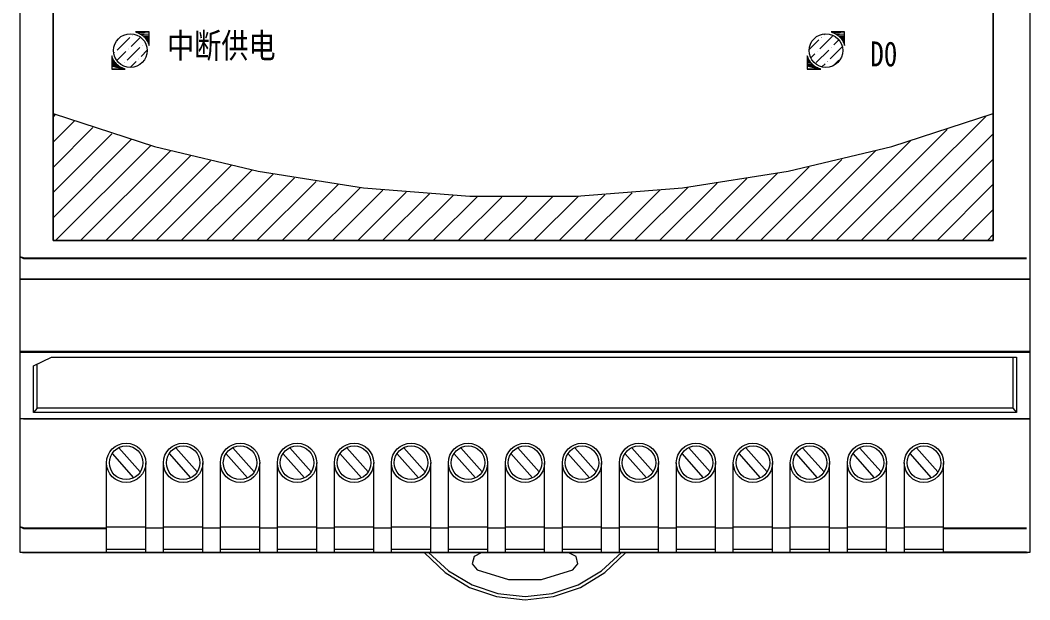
# Model space of a CAD drawing. Extents: x 175359 to 176059, y 198320 to 199620.
# Drawn here: x 175850.2 to 175941.6, y 198986.7 to 199039.2 of the extents above; entities that cross this region are included whole.
import ezdxf

# ---------------------------------------------------------------- set-up
doc = ezdxf.new("R2010")
doc.units = 0
doc.header["$MEASUREMENT"] = 0
doc.layers.add('元件', color=7, linetype='Continuous')
doc.styles.add('-宋体', font='', dxfattribs={"width": 0.7})
doc.styles.get('-宋体').set_extended_font_data('NSimSun')

# ---------------------------------------------------------------- blocks, each defined once
blk = doc.blocks.new('Manufacturer光辉电器PartName电源监控Series消防电源PartTypeMaxCurrent0MinCurrent0PolesMinPower0MaxPower0ShellFrameLimitingCurrentRemarkLibType2DelFlgfalseUpdateDate')
at = {"layer": '元件', "lineweight": 0, "transparency": 33554687}
h = blk.add_hatch(color=8, dxfattribs=at)
h.dxf.hatch_style = 2
h.paths.add_polyline_path([(-36.806, 1.002), (-36.758, 1.002), (-36.758, 0.954), (-36.806, 0.954)])
h = blk.add_hatch(color=8, dxfattribs=at)
h.dxf.hatch_style = 2
h.paths.add_polyline_path([(-35.554, 1.342), (-35.506, 1.342), (-35.506, 1.294), (-35.554, 1.294)])
h = blk.add_hatch(color=8, dxfattribs=at)
h.dxf.hatch_style = 2
h.paths.add_polyline_path([(-35.225, 1.603), (-35.171, 1.585), (-34.016, 1.585)])
h = blk.add_hatch(color=8, dxfattribs=at)
h.dxf.hatch_style = 2
h.paths.add_polyline_path([(-35.171, 1.585), (-35.118, 1.568), (-34.016, 1.568)])
h = blk.add_hatch(color=8, dxfattribs=at)
h.dxf.hatch_style = 2
h.paths.add_polyline_path([(-35.118, 1.568), (-35.064, 1.549), (-34.016, 1.549)])
h = blk.add_hatch(color=8, dxfattribs=at)
h.dxf.hatch_style = 2
h.paths.add_polyline_path([(-35.064, 1.549), (-35.01, 1.523), (-34.016, 1.523)])
h = blk.add_hatch(color=8, dxfattribs=at)
h.dxf.hatch_style = 2
h.paths.add_polyline_path([(-35.01, 1.523), (-34.956, 1.496), (-34.016, 1.496)])
h = blk.add_hatch(color=8, dxfattribs=at)
h.dxf.hatch_style = 2
h.paths.add_polyline_path([(-34.956, 1.496), (-34.902, 1.478), (-34.016, 1.478)])
h = blk.add_hatch(color=8, dxfattribs=at)
h.dxf.hatch_style = 2
h.paths.add_polyline_path([(-34.902, 1.478), (-34.849, 1.451), (-34.016, 1.451)])
h = blk.add_hatch(color=8, dxfattribs=at)
h.dxf.hatch_style = 2
h.paths.add_polyline_path([(-34.849, 1.451), (-34.804, 1.416), (-34.016, 1.416)])
h = blk.add_hatch(color=8, dxfattribs=at)
h.dxf.hatch_style = 2
h.paths.add_polyline_path([(-34.849, 1.451), (-34.016, 1.451), (-34.016, 1.416)])
h = blk.add_hatch(color=8, dxfattribs=at)
h.dxf.hatch_style = 2
h.paths.add_polyline_path([(-34.804, 1.416), (-34.75, 1.389), (-34.016, 1.389)])
h = blk.add_hatch(color=8, dxfattribs=at)
h.dxf.hatch_style = 2
h.paths.add_polyline_path([(-34.75, 1.389), (-34.706, 1.353), (-34.016, 1.353)])
h = blk.add_hatch(color=8, dxfattribs=at)
h.dxf.hatch_style = 2
h.paths.add_polyline_path([(-34.75, 1.389), (-34.016, 1.389), (-34.016, 1.353)])
h = blk.add_hatch(color=8, dxfattribs=at)
h.dxf.hatch_style = 2
h.paths.add_polyline_path([(-34.706, 1.353), (-34.652, 1.318), (-34.016, 1.318)])
h = blk.add_hatch(color=8, dxfattribs=at)
h.dxf.hatch_style = 2
h.paths.add_polyline_path([(-34.706, 1.353), (-34.016, 1.353), (-34.016, 1.318)])
h = blk.add_hatch(color=8, dxfattribs=at)
h.dxf.hatch_style = 2
h.paths.add_polyline_path([(-34.652, 1.318), (-34.607, 1.291), (-34.016, 1.291)])
h = blk.add_hatch(color=8, dxfattribs=at)
h.dxf.hatch_style = 2
h.paths.add_polyline_path([(-34.607, 1.291), (-34.563, 1.246), (-34.016, 1.246)])
h = blk.add_hatch(color=8, dxfattribs=at)
h.dxf.hatch_style = 2
h.paths.add_polyline_path([(-34.607, 1.291), (-34.016, 1.291), (-34.016, 1.246)])
h = blk.add_hatch(color=8, dxfattribs=at)
h.dxf.hatch_style = 2
h.paths.add_polyline_path([(-34.563, 1.246), (-34.518, 1.21), (-34.016, 1.21)])
h = blk.add_hatch(color=8, dxfattribs=at)
h.dxf.hatch_style = 2
h.paths.add_polyline_path([(-34.563, 1.246), (-34.016, 1.246), (-34.016, 1.21)])
h = blk.add_hatch(color=8, dxfattribs=at)
h.dxf.hatch_style = 2
h.paths.add_polyline_path([(-34.518, 1.21), (-34.482, 1.174), (-34.016, 1.174)])
h = blk.add_hatch(color=8, dxfattribs=at)
h.dxf.hatch_style = 2
h.paths.add_polyline_path([(-34.518, 1.21), (-34.016, 1.21), (-34.016, 1.174)])
h = blk.add_hatch(color=8, dxfattribs=at)
h.dxf.hatch_style = 2
h.paths.add_polyline_path([(-34.482, 1.174), (-34.438, 1.13), (-34.016, 1.13)])
h = blk.add_hatch(color=8, dxfattribs=at)
h.dxf.hatch_style = 2
h.paths.add_polyline_path([(-34.482, 1.174), (-34.016, 1.174), (-34.016, 1.13)])
h = blk.add_hatch(color=8, dxfattribs=at)
h.dxf.hatch_style = 2
h.paths.add_polyline_path([(-34.438, 1.13), (-34.401, 1.094), (-34.016, 1.094)])
h = blk.add_hatch(color=8, dxfattribs=at)
h.dxf.hatch_style = 2
h.paths.add_polyline_path([(-34.438, 1.13), (-34.016, 1.13), (-34.016, 1.094)])
h = blk.add_hatch(color=8, dxfattribs=at)
h.dxf.hatch_style = 2
h.paths.add_polyline_path([(-34.401, 1.094), (-34.366, 1.049), (-34.016, 1.049)])
h = blk.add_hatch(color=8, dxfattribs=at)
h.dxf.hatch_style = 2
h.paths.add_polyline_path([(-34.401, 1.094), (-34.016, 1.094), (-34.016, 1.049)])
h = blk.add_hatch(color=8, dxfattribs=at)
h.dxf.hatch_style = 2
h.paths.add_polyline_path([(-34.366, 1.049), (-34.33, 1.005), (-34.016, 1.005)])
h = blk.add_hatch(color=8, dxfattribs=at)
h.dxf.hatch_style = 2
h.paths.add_polyline_path([(-34.366, 1.049), (-34.016, 1.049), (-34.016, 1.005)])
h = blk.add_hatch(color=8, dxfattribs=at)
h.dxf.hatch_style = 2
h.paths.add_polyline_path([(-34.33, 1.005), (-34.294, 0.96), (-34.016, 0.96)])
h = blk.add_hatch(color=8, dxfattribs=at)
h.dxf.hatch_style = 2
h.paths.add_polyline_path([(-34.33, 1.005), (-34.016, 1.005), (-34.016, 0.96)])
h = blk.add_hatch(color=8, dxfattribs=at)
h.dxf.hatch_style = 2
h.paths.add_polyline_path([(-34.294, 0.96), (-34.259, 0.915), (-34.016, 0.915)])
h = blk.add_hatch(color=8, dxfattribs=at)
h.dxf.hatch_style = 2
h.paths.add_polyline_path([(-34.294, 0.96), (-34.016, 0.96), (-34.016, 0.915)])
h = blk.add_hatch(color=8, dxfattribs=at)
h.dxf.hatch_style = 2
h.paths.add_polyline_path([(-34.259, 0.915), (-34.232, 0.871), (-34.016, 0.871)])
h = blk.add_hatch(color=8, dxfattribs=at)
h.dxf.hatch_style = 2
h.paths.add_polyline_path([(-34.259, 0.915), (-34.016, 0.915), (-34.016, 0.871)])
h = blk.add_hatch(color=8, dxfattribs=at)
h.dxf.hatch_style = 2
h.paths.add_polyline_path([(26.778, 1.136), (26.826, 1.136), (26.826, 1.088), (26.778, 1.088)])
h = blk.add_hatch(color=8, dxfattribs=at)
h.dxf.hatch_style = 2
h.paths.add_polyline_path([(27.698, 1.603), (27.751, 1.585), (28.906, 1.585)])
h = blk.add_hatch(color=8, dxfattribs=at)
h.dxf.hatch_style = 2
h.paths.add_polyline_path([(27.751, 1.585), (27.805, 1.568), (28.906, 1.568)])
h = blk.add_hatch(color=8, dxfattribs=at)
h.dxf.hatch_style = 2
h.paths.add_polyline_path([(27.805, 1.568), (27.859, 1.549), (28.906, 1.549)])
h = blk.add_hatch(color=8, dxfattribs=at)
h.dxf.hatch_style = 2
h.paths.add_polyline_path([(27.859, 1.549), (27.913, 1.523), (28.906, 1.523)])
h = blk.add_hatch(color=8, dxfattribs=at)
h.dxf.hatch_style = 2
h.paths.add_polyline_path([(27.913, 1.523), (27.966, 1.496), (28.906, 1.496)])
h = blk.add_hatch(color=8, dxfattribs=at)
h.dxf.hatch_style = 2
h.paths.add_polyline_path([(27.966, 1.496), (28.02, 1.478), (28.906, 1.478)])
h = blk.add_hatch(color=8, dxfattribs=at)
h.dxf.hatch_style = 2
h.paths.add_polyline_path([(28.02, 1.478), (28.073, 1.451), (28.906, 1.451)])
h = blk.add_hatch(color=8, dxfattribs=at)
h.dxf.hatch_style = 2
h.paths.add_polyline_path([(28.073, 1.451), (28.127, 1.416), (28.906, 1.416)])
h = blk.add_hatch(color=8, dxfattribs=at)
h.dxf.hatch_style = 2
h.paths.add_polyline_path([(28.073, 1.451), (28.906, 1.451), (28.906, 1.416)])
h = blk.add_hatch(color=8, dxfattribs=at)
h.dxf.hatch_style = 2
h.paths.add_polyline_path([(28.127, 1.416), (28.172, 1.389), (28.906, 1.389)])
h = blk.add_hatch(color=8, dxfattribs=at)
h.dxf.hatch_style = 2
h.paths.add_polyline_path([(28.172, 1.389), (28.226, 1.353), (28.906, 1.353)])
h = blk.add_hatch(color=8, dxfattribs=at)
h.dxf.hatch_style = 2
h.paths.add_polyline_path([(28.172, 1.389), (28.906, 1.389), (28.906, 1.353)])
h = blk.add_hatch(color=8, dxfattribs=at)
h.dxf.hatch_style = 2
h.paths.add_polyline_path([(28.226, 1.353), (28.27, 1.318), (28.906, 1.318)])
h = blk.add_hatch(color=8, dxfattribs=at)
h.dxf.hatch_style = 2
h.paths.add_polyline_path([(28.226, 1.353), (28.906, 1.353), (28.906, 1.318)])
h = blk.add_hatch(color=8, dxfattribs=at)
h.dxf.hatch_style = 2
h.paths.add_polyline_path([(28.27, 1.318), (28.316, 1.291), (28.906, 1.291)])
h = blk.add_hatch(color=8, dxfattribs=at)
h.dxf.hatch_style = 2
h.paths.add_polyline_path([(28.316, 1.291), (28.36, 1.246), (28.906, 1.246)])
h = blk.add_hatch(color=8, dxfattribs=at)
h.dxf.hatch_style = 2
h.paths.add_polyline_path([(28.316, 1.291), (28.906, 1.291), (28.906, 1.246)])
h = blk.add_hatch(color=8, dxfattribs=at)
h.dxf.hatch_style = 2
h.paths.add_polyline_path([(28.36, 1.246), (28.405, 1.21), (28.906, 1.21)])
h = blk.add_hatch(color=8, dxfattribs=at)
h.dxf.hatch_style = 2
h.paths.add_polyline_path([(28.36, 1.246), (28.906, 1.246), (28.906, 1.21)])
h = blk.add_hatch(color=8, dxfattribs=at)
h.dxf.hatch_style = 2
h.paths.add_polyline_path([(28.405, 1.21), (28.449, 1.174), (28.906, 1.174)])
h = blk.add_hatch(color=8, dxfattribs=at)
h.dxf.hatch_style = 2
h.paths.add_polyline_path([(28.405, 1.21), (28.906, 1.21), (28.906, 1.174)])
h = blk.add_hatch(color=8, dxfattribs=at)
h.dxf.hatch_style = 2
h.paths.add_polyline_path([(28.449, 1.174), (28.485, 1.13), (28.906, 1.13)])
h = blk.add_hatch(color=8, dxfattribs=at)
h.dxf.hatch_style = 2
h.paths.add_polyline_path([(28.449, 1.174), (28.906, 1.174), (28.906, 1.13)])
h = blk.add_hatch(color=8, dxfattribs=at)
h.dxf.hatch_style = 2
h.paths.add_polyline_path([(28.485, 1.13), (28.522, 1.094), (28.906, 1.094)])
h = blk.add_hatch(color=8, dxfattribs=at)
h.dxf.hatch_style = 2
h.paths.add_polyline_path([(28.485, 1.13), (28.906, 1.13), (28.906, 1.094)])
h = blk.add_hatch(color=8, dxfattribs=at)
h.dxf.hatch_style = 2
h.paths.add_polyline_path([(28.522, 1.094), (28.566, 1.049), (28.906, 1.049)])
h = blk.add_hatch(color=8, dxfattribs=at)
h.dxf.hatch_style = 2
h.paths.add_polyline_path([(28.522, 1.094), (28.906, 1.094), (28.906, 1.049)])
h = blk.add_hatch(color=8, dxfattribs=at)
h.dxf.hatch_style = 2
h.paths.add_polyline_path([(28.566, 1.049), (28.601, 1.005), (28.906, 1.005)])
h = blk.add_hatch(color=8, dxfattribs=at)
h.dxf.hatch_style = 2
h.paths.add_polyline_path([(28.566, 1.049), (28.906, 1.049), (28.906, 1.005)])
h = blk.add_hatch(color=8, dxfattribs=at)
h.dxf.hatch_style = 2
h.paths.add_polyline_path([(28.601, 1.005), (28.628, 0.96), (28.906, 0.96)])
h = blk.add_hatch(color=8, dxfattribs=at)
h.dxf.hatch_style = 2
h.paths.add_polyline_path([(28.601, 1.005), (28.906, 1.005), (28.906, 0.96)])
h = blk.add_hatch(color=8, dxfattribs=at)
h.dxf.hatch_style = 2
h.paths.add_polyline_path([(28.628, 0.96), (28.664, 0.915), (28.906, 0.915)])
h = blk.add_hatch(color=8, dxfattribs=at)
h.dxf.hatch_style = 2
h.paths.add_polyline_path([(28.628, 0.96), (28.906, 0.96), (28.906, 0.915)])
h = blk.add_hatch(color=8, dxfattribs=at)
h.dxf.hatch_style = 2
h.paths.add_polyline_path([(28.664, 0.915), (28.691, 0.871), (28.906, 0.871)])
h = blk.add_hatch(color=8, dxfattribs=at)
h.dxf.hatch_style = 2
h.paths.add_polyline_path([(28.664, 0.915), (28.906, 0.915), (28.906, 0.871)])
h = blk.add_hatch(color=8, dxfattribs=at)
h.dxf.hatch_style = 2
h.paths.add_polyline_path([(-35.902, 0.091), (-35.854, 0.091), (-35.854, 0.043), (-35.902, 0.043)])
h = blk.add_hatch(color=8, dxfattribs=at)
h.dxf.hatch_style = 2
h.paths.add_polyline_path([(-34.649, 0.431), (-34.601, 0.431), (-34.601, 0.382), (-34.649, 0.382)])
h = blk.add_hatch(color=8, dxfattribs=at)
h.dxf.hatch_style = 2
h.paths.add_polyline_path([(-34.232, 0.871), (-34.205, 0.826), (-34.016, 0.826)])
h = blk.add_hatch(color=8, dxfattribs=at)
h.dxf.hatch_style = 2
h.paths.add_polyline_path([(-34.232, 0.871), (-34.016, 0.871), (-34.016, 0.826)])
h = blk.add_hatch(color=8, dxfattribs=at)
h.dxf.hatch_style = 2
h.paths.add_polyline_path([(-34.205, 0.826), (-34.178, 0.772), (-34.016, 0.772)])
h = blk.add_hatch(color=8, dxfattribs=at)
h.dxf.hatch_style = 2
h.paths.add_polyline_path([(-34.205, 0.826), (-34.016, 0.826), (-34.016, 0.772)])
h = blk.add_hatch(color=8, dxfattribs=at)
h.dxf.hatch_style = 2
h.paths.add_polyline_path([(-34.178, 0.772), (-34.151, 0.728), (-34.016, 0.728)])
h = blk.add_hatch(color=8, dxfattribs=at)
h.dxf.hatch_style = 2
h.paths.add_polyline_path([(-34.178, 0.772), (-34.016, 0.772), (-34.016, 0.728)])
h = blk.add_hatch(color=8, dxfattribs=at)
h.dxf.hatch_style = 2
h.paths.add_polyline_path([(-34.151, 0.728), (-34.124, 0.684), (-34.016, 0.684)])
h = blk.add_hatch(color=8, dxfattribs=at)
h.dxf.hatch_style = 2
h.paths.add_polyline_path([(-34.151, 0.728), (-34.016, 0.728), (-34.016, 0.684)])
h = blk.add_hatch(color=8, dxfattribs=at)
h.dxf.hatch_style = 2
h.paths.add_polyline_path([(-34.124, 0.684), (-34.106, 0.63), (-34.016, 0.63)])
h = blk.add_hatch(color=8, dxfattribs=at)
h.dxf.hatch_style = 2
h.paths.add_polyline_path([(-34.124, 0.684), (-34.016, 0.684), (-34.016, 0.63)])
h = blk.add_hatch(color=8, dxfattribs=at)
h.dxf.hatch_style = 2
h.paths.add_polyline_path([(-34.106, 0.63), (-34.079, 0.585), (-34.016, 0.585)])
h = blk.add_hatch(color=8, dxfattribs=at)
h.dxf.hatch_style = 2
h.paths.add_polyline_path([(-34.106, 0.63), (-34.016, 0.63), (-34.016, 0.585)])
h = blk.add_hatch(color=8, dxfattribs=at)
h.dxf.hatch_style = 2
h.paths.add_polyline_path([(-34.079, 0.585), (-34.061, 0.54), (-34.016, 0.54)])
h = blk.add_hatch(color=8, dxfattribs=at)
h.dxf.hatch_style = 2
h.paths.add_polyline_path([(-34.079, 0.585), (-34.016, 0.585), (-34.016, 0.54)])
h = blk.add_hatch(color=8, dxfattribs=at)
h.dxf.hatch_style = 2
h.paths.add_polyline_path([(-34.061, 0.54), (-34.016, 0.54), (-34.016, 0.486)])
h = blk.add_hatch(color=8, dxfattribs=at)
h.dxf.hatch_style = 2
h.paths.add_polyline_path([(27.691, 0.225), (27.739, 0.225), (27.739, 0.177), (27.691, 0.177)])
h = blk.add_hatch(color=8, dxfattribs=at)
h.dxf.hatch_style = 2
h.paths.add_polyline_path([(28.691, 0.871), (28.727, 0.826), (28.906, 0.826)])
h = blk.add_hatch(color=8, dxfattribs=at)
h.dxf.hatch_style = 2
h.paths.add_polyline_path([(28.691, 0.871), (28.906, 0.871), (28.906, 0.826)])
h = blk.add_hatch(color=8, dxfattribs=at)
h.dxf.hatch_style = 2
h.paths.add_polyline_path([(28.727, 0.826), (28.753, 0.772), (28.906, 0.772)])
h = blk.add_hatch(color=8, dxfattribs=at)
h.dxf.hatch_style = 2
h.paths.add_polyline_path([(28.727, 0.826), (28.906, 0.826), (28.906, 0.772)])
h = blk.add_hatch(color=8, dxfattribs=at)
h.dxf.hatch_style = 2
h.paths.add_polyline_path([(28.753, 0.772), (28.78, 0.728), (28.906, 0.728)])
h = blk.add_hatch(color=8, dxfattribs=at)
h.dxf.hatch_style = 2
h.paths.add_polyline_path([(28.753, 0.772), (28.906, 0.772), (28.906, 0.728)])
h = blk.add_hatch(color=8, dxfattribs=at)
h.dxf.hatch_style = 2
h.paths.add_polyline_path([(28.78, 0.728), (28.799, 0.684), (28.906, 0.684)])
h = blk.add_hatch(color=8, dxfattribs=at)
h.dxf.hatch_style = 2
h.paths.add_polyline_path([(28.78, 0.728), (28.906, 0.728), (28.906, 0.684)])
h = blk.add_hatch(color=8, dxfattribs=at)
h.dxf.hatch_style = 2
h.paths.add_polyline_path([(28.799, 0.684), (28.826, 0.63), (28.906, 0.63)])
h = blk.add_hatch(color=8, dxfattribs=at)
h.dxf.hatch_style = 2
h.paths.add_polyline_path([(28.799, 0.684), (28.906, 0.684), (28.906, 0.63)])
h = blk.add_hatch(color=8, dxfattribs=at)
h.dxf.hatch_style = 2
h.paths.add_polyline_path([(28.826, 0.63), (28.843, 0.585), (28.906, 0.585)])
h = blk.add_hatch(color=8, dxfattribs=at)
h.dxf.hatch_style = 2
h.paths.add_polyline_path([(28.826, 0.63), (28.906, 0.63), (28.906, 0.585)])
h = blk.add_hatch(color=8, dxfattribs=at)
h.dxf.hatch_style = 2
h.paths.add_polyline_path([(28.843, 0.585), (28.861, 0.54), (28.906, 0.54)])
h = blk.add_hatch(color=8, dxfattribs=at)
h.dxf.hatch_style = 2
h.paths.add_polyline_path([(28.843, 0.585), (28.906, 0.585), (28.906, 0.54)])
h = blk.add_hatch(color=8, dxfattribs=at)
h.dxf.hatch_style = 2
h.paths.add_polyline_path([(28.861, 0.54), (28.906, 0.54), (28.906, 0.486)])
h = blk.add_hatch(color=8, dxfattribs=at)
h.dxf.hatch_style = 2
h.paths.add_polyline_path([(-37.382, -0.648), (-37.382, -0.692), (-37.338, -0.692)])
h = blk.add_hatch(color=8, dxfattribs=at)
h.dxf.hatch_style = 2
h.paths.add_polyline_path([(-37.382, -0.692), (-37.382, -0.746), (-37.311, -0.746)])
h = blk.add_hatch(color=8, dxfattribs=at)
h.dxf.hatch_style = 2
h.paths.add_polyline_path([(-37.382, -0.692), (-37.338, -0.692), (-37.311, -0.746)])
h = blk.add_hatch(color=8, dxfattribs=at)
h.dxf.hatch_style = 2
h.paths.add_polyline_path([(-37.382, -0.746), (-37.382, -0.79), (-37.292, -0.79)])
h = blk.add_hatch(color=8, dxfattribs=at)
h.dxf.hatch_style = 2
h.paths.add_polyline_path([(-37.382, -0.746), (-37.311, -0.746), (-37.292, -0.79)])
h = blk.add_hatch(color=8, dxfattribs=at)
h.dxf.hatch_style = 2
h.paths.add_polyline_path([(-37.382, -0.79), (-37.382, -0.836), (-37.275, -0.836)])
h = blk.add_hatch(color=8, dxfattribs=at)
h.dxf.hatch_style = 2
h.paths.add_polyline_path([(-37.382, -0.79), (-37.292, -0.79), (-37.275, -0.836)])
h = blk.add_hatch(color=8, dxfattribs=at)
h.dxf.hatch_style = 2
h.paths.add_polyline_path([(-37.382, -0.836), (-37.382, -0.889), (-37.248, -0.889)])
h = blk.add_hatch(color=8, dxfattribs=at)
h.dxf.hatch_style = 2
h.paths.add_polyline_path([(-37.382, -0.836), (-37.275, -0.836), (-37.248, -0.889)])
h = blk.add_hatch(color=8, dxfattribs=at)
h.dxf.hatch_style = 2
h.paths.add_polyline_path([(-37.382, -0.889), (-37.382, -0.934), (-37.221, -0.934)])
h = blk.add_hatch(color=8, dxfattribs=at)
h.dxf.hatch_style = 2
h.paths.add_polyline_path([(-37.382, -0.889), (-37.248, -0.889), (-37.221, -0.934)])
h = blk.add_hatch(color=8, dxfattribs=at)
h.dxf.hatch_style = 2
h.paths.add_polyline_path([(-37.156, -0.249), (-37.108, -0.249), (-37.108, -0.297), (-37.156, -0.297)])
h = blk.add_hatch(color=8, dxfattribs=at)
h.dxf.hatch_style = 2
h.paths.add_polyline_path([(-34.989, -0.82), (-34.941, -0.82), (-34.941, -0.868), (-34.989, -0.868)])
h = blk.add_hatch(color=8, dxfattribs=at)
h.dxf.hatch_style = 2
h.paths.add_polyline_path([(25.541, -0.603), (25.541, -0.648), (25.577, -0.648)])
h = blk.add_hatch(color=8, dxfattribs=at)
h.dxf.hatch_style = 2
h.paths.add_polyline_path([(25.541, -0.648), (25.541, -0.692), (25.594, -0.692)])
h = blk.add_hatch(color=8, dxfattribs=at)
h.dxf.hatch_style = 2
h.paths.add_polyline_path([(25.541, -0.648), (25.577, -0.648), (25.594, -0.692)])
h = blk.add_hatch(color=8, dxfattribs=at)
h.dxf.hatch_style = 2
h.paths.add_polyline_path([(25.541, -0.692), (25.541, -0.746), (25.612, -0.746)])
h = blk.add_hatch(color=8, dxfattribs=at)
h.dxf.hatch_style = 2
h.paths.add_polyline_path([(25.541, -0.692), (25.594, -0.692), (25.612, -0.746)])
h = blk.add_hatch(color=8, dxfattribs=at)
h.dxf.hatch_style = 2
h.paths.add_polyline_path([(25.541, -0.746), (25.541, -0.79), (25.63, -0.79)])
h = blk.add_hatch(color=8, dxfattribs=at)
h.dxf.hatch_style = 2
h.paths.add_polyline_path([(25.541, -0.746), (25.612, -0.746), (25.63, -0.79)])
h = blk.add_hatch(color=8, dxfattribs=at)
h.dxf.hatch_style = 2
h.paths.add_polyline_path([(25.541, -0.79), (25.541, -0.836), (25.657, -0.836)])
h = blk.add_hatch(color=8, dxfattribs=at)
h.dxf.hatch_style = 2
h.paths.add_polyline_path([(25.541, -0.79), (25.63, -0.79), (25.657, -0.836)])
h = blk.add_hatch(color=8, dxfattribs=at)
h.dxf.hatch_style = 2
h.paths.add_polyline_path([(25.541, -0.836), (25.541, -0.889), (25.675, -0.889)])
h = blk.add_hatch(color=8, dxfattribs=at)
h.dxf.hatch_style = 2
h.paths.add_polyline_path([(25.541, -0.836), (25.657, -0.836), (25.675, -0.889)])
h = blk.add_hatch(color=8, dxfattribs=at)
h.dxf.hatch_style = 2
h.paths.add_polyline_path([(25.541, -0.889), (25.541, -0.934), (25.702, -0.934)])
h = blk.add_hatch(color=8, dxfattribs=at)
h.dxf.hatch_style = 2
h.paths.add_polyline_path([(25.541, -0.889), (25.675, -0.889), (25.702, -0.934)])
h = blk.add_hatch(color=8, dxfattribs=at)
h.dxf.hatch_style = 2
h.paths.add_polyline_path([(26.439, -0.114), (26.487, -0.114), (26.487, -0.162), (26.439, -0.162)])
h = blk.add_hatch(color=8, dxfattribs=at)
h.dxf.hatch_style = 2
h.paths.add_polyline_path([(-37.382, -0.934), (-37.382, -0.978), (-37.194, -0.978)])
h = blk.add_hatch(color=8, dxfattribs=at)
h.dxf.hatch_style = 2
h.paths.add_polyline_path([(-37.382, -0.934), (-37.221, -0.934), (-37.194, -0.978)])
h = blk.add_hatch(color=8, dxfattribs=at)
h.dxf.hatch_style = 2
h.paths.add_polyline_path([(-37.382, -0.978), (-37.382, -1.022), (-37.167, -1.022)])
h = blk.add_hatch(color=8, dxfattribs=at)
h.dxf.hatch_style = 2
h.paths.add_polyline_path([(-37.382, -0.978), (-37.194, -0.978), (-37.167, -1.022)])
h = blk.add_hatch(color=8, dxfattribs=at)
h.dxf.hatch_style = 2
h.paths.add_polyline_path([(-37.382, -1.022), (-37.382, -1.076), (-37.132, -1.076)])
h = blk.add_hatch(color=8, dxfattribs=at)
h.dxf.hatch_style = 2
h.paths.add_polyline_path([(-37.382, -1.022), (-37.167, -1.022), (-37.132, -1.076)])
h = blk.add_hatch(color=8, dxfattribs=at)
h.dxf.hatch_style = 2
h.paths.add_polyline_path([(-37.382, -1.076), (-37.382, -1.121), (-37.105, -1.121)])
h = blk.add_hatch(color=8, dxfattribs=at)
h.dxf.hatch_style = 2
h.paths.add_polyline_path([(-37.382, -1.076), (-37.132, -1.076), (-37.105, -1.121)])
h = blk.add_hatch(color=8, dxfattribs=at)
h.dxf.hatch_style = 2
h.paths.add_polyline_path([(-37.382, -1.121), (-37.382, -1.166), (-37.069, -1.166)])
h = blk.add_hatch(color=8, dxfattribs=at)
h.dxf.hatch_style = 2
h.paths.add_polyline_path([(-37.382, -1.121), (-37.105, -1.121), (-37.069, -1.166)])
h = blk.add_hatch(color=8, dxfattribs=at)
h.dxf.hatch_style = 2
h.paths.add_polyline_path([(-37.382, -1.166), (-37.382, -1.201), (-37.033, -1.201)])
h = blk.add_hatch(color=8, dxfattribs=at)
h.dxf.hatch_style = 2
h.paths.add_polyline_path([(-37.382, -1.166), (-37.069, -1.166), (-37.033, -1.201)])
h = blk.add_hatch(color=8, dxfattribs=at)
h.dxf.hatch_style = 2
h.paths.add_polyline_path([(-37.382, -1.201), (-37.382, -1.246), (-36.997, -1.246)])
h = blk.add_hatch(color=8, dxfattribs=at)
h.dxf.hatch_style = 2
h.paths.add_polyline_path([(-37.382, -1.201), (-37.033, -1.201), (-36.997, -1.246)])
h = blk.add_hatch(color=8, dxfattribs=at)
h.dxf.hatch_style = 2
h.paths.add_polyline_path([(-37.382, -1.246), (-37.382, -1.291), (-36.961, -1.291)])
h = blk.add_hatch(color=8, dxfattribs=at)
h.dxf.hatch_style = 2
h.paths.add_polyline_path([(-37.382, -1.246), (-36.997, -1.246), (-36.961, -1.291)])
h = blk.add_hatch(color=8, dxfattribs=at)
h.dxf.hatch_style = 2
h.paths.add_polyline_path([(-37.382, -1.291), (-37.382, -1.326), (-36.917, -1.326)])
h = blk.add_hatch(color=8, dxfattribs=at)
h.dxf.hatch_style = 2
h.paths.add_polyline_path([(-37.382, -1.291), (-36.961, -1.291), (-36.917, -1.326)])
h = blk.add_hatch(color=8, dxfattribs=at)
h.dxf.hatch_style = 2
h.paths.add_polyline_path([(-37.382, -1.326), (-37.382, -1.372), (-36.872, -1.372)])
h = blk.add_hatch(color=8, dxfattribs=at)
h.dxf.hatch_style = 2
h.paths.add_polyline_path([(-37.382, -1.326), (-36.917, -1.326), (-36.872, -1.372)])
h = blk.add_hatch(color=8, dxfattribs=at)
h.dxf.hatch_style = 2
h.paths.add_polyline_path([(-37.382, -1.372), (-37.382, -1.407), (-36.836, -1.407)])
h = blk.add_hatch(color=8, dxfattribs=at)
h.dxf.hatch_style = 2
h.paths.add_polyline_path([(-37.382, -1.372), (-36.872, -1.372), (-36.836, -1.407)])
h = blk.add_hatch(color=8, dxfattribs=at)
h.dxf.hatch_style = 2
h.paths.add_polyline_path([(-37.382, -1.407), (-37.382, -1.443), (-36.791, -1.443)])
h = blk.add_hatch(color=8, dxfattribs=at)
h.dxf.hatch_style = 2
h.paths.add_polyline_path([(-37.382, -1.407), (-36.836, -1.407), (-36.791, -1.443)])
h = blk.add_hatch(color=8, dxfattribs=at)
h.dxf.hatch_style = 2
h.paths.add_polyline_path([(-37.382, -1.443), (-37.382, -1.478), (-36.737, -1.478)])
h = blk.add_hatch(color=8, dxfattribs=at)
h.dxf.hatch_style = 2
h.paths.add_polyline_path([(-37.382, -1.443), (-36.791, -1.443), (-36.737, -1.478)])
h = blk.add_hatch(color=8, dxfattribs=at)
h.dxf.hatch_style = 2
h.paths.add_polyline_path([(-37.382, -1.478), (-37.382, -1.514), (-36.693, -1.514)])
h = blk.add_hatch(color=8, dxfattribs=at)
h.dxf.hatch_style = 2
h.paths.add_polyline_path([(-37.382, -1.478), (-36.737, -1.478), (-36.693, -1.514)])
h = blk.add_hatch(color=8, dxfattribs=at)
h.dxf.hatch_style = 2
h.paths.add_polyline_path([(-37.382, -1.514), (-37.382, -1.549), (-36.648, -1.549)])
h = blk.add_hatch(color=8, dxfattribs=at)
h.dxf.hatch_style = 2
h.paths.add_polyline_path([(-37.382, -1.514), (-36.693, -1.514), (-36.648, -1.549)])
h = blk.add_hatch(color=8, dxfattribs=at)
h.dxf.hatch_style = 2
h.paths.add_polyline_path([(-37.382, -1.549), (-36.648, -1.549), (-36.595, -1.576)])
h = blk.add_hatch(color=8, dxfattribs=at)
h.dxf.hatch_style = 2
h.paths.add_polyline_path([(-37.382, -1.576), (-36.595, -1.576), (-36.55, -1.603)])
h = blk.add_hatch(color=8, dxfattribs=at)
h.dxf.hatch_style = 2
h.paths.add_polyline_path([(-37.382, -1.603), (-36.55, -1.603), (-36.496, -1.63)])
h = blk.add_hatch(color=8, dxfattribs=at)
h.dxf.hatch_style = 2
h.paths.add_polyline_path([(-37.382, -1.63), (-36.496, -1.63), (-36.442, -1.657)])
h = blk.add_hatch(color=8, dxfattribs=at)
h.dxf.hatch_style = 2
h.paths.add_polyline_path([(-37.382, -1.657), (-36.442, -1.657), (-36.389, -1.683)])
h = blk.add_hatch(color=8, dxfattribs=at)
h.dxf.hatch_style = 2
h.paths.add_polyline_path([(-37.382, -1.683), (-36.389, -1.683), (-36.335, -1.702)])
h = blk.add_hatch(color=8, dxfattribs=at)
h.dxf.hatch_style = 2
h.paths.add_polyline_path([(-37.382, -1.702), (-36.335, -1.702), (-36.281, -1.728)])
h = blk.add_hatch(color=8, dxfattribs=at)
h.dxf.hatch_style = 2
h.paths.add_polyline_path([(-37.382, -1.728), (-36.281, -1.728), (-36.227, -1.746)])
h = blk.add_hatch(color=8, dxfattribs=at)
h.dxf.hatch_style = 2
h.paths.add_polyline_path([(-37.382, -1.746), (-36.227, -1.746), (-36.173, -1.755)])
h = blk.add_hatch(color=8, dxfattribs=at)
h.dxf.hatch_style = 2
h.paths.add_polyline_path([(-36.243, -1.16), (-36.195, -1.16), (-36.195, -1.208), (-36.243, -1.208)])
h = blk.add_hatch(color=8, dxfattribs=at)
h.dxf.hatch_style = 2
h.paths.add_polyline_path([(25.541, -0.934), (25.541, -0.978), (25.729, -0.978)])
h = blk.add_hatch(color=8, dxfattribs=at)
h.dxf.hatch_style = 2
h.paths.add_polyline_path([(25.541, -0.934), (25.702, -0.934), (25.729, -0.978)])
h = blk.add_hatch(color=8, dxfattribs=at)
h.dxf.hatch_style = 2
h.paths.add_polyline_path([(25.541, -0.978), (25.541, -1.022), (25.756, -1.022)])
h = blk.add_hatch(color=8, dxfattribs=at)
h.dxf.hatch_style = 2
h.paths.add_polyline_path([(25.541, -0.978), (25.729, -0.978), (25.756, -1.022)])
h = blk.add_hatch(color=8, dxfattribs=at)
h.dxf.hatch_style = 2
h.paths.add_polyline_path([(25.541, -1.022), (25.541, -1.076), (25.791, -1.076)])
h = blk.add_hatch(color=8, dxfattribs=at)
h.dxf.hatch_style = 2
h.paths.add_polyline_path([(25.541, -1.022), (25.756, -1.022), (25.791, -1.076)])
h = blk.add_hatch(color=8, dxfattribs=at)
h.dxf.hatch_style = 2
h.paths.add_polyline_path([(25.541, -1.076), (25.541, -1.121), (25.818, -1.121)])
h = blk.add_hatch(color=8, dxfattribs=at)
h.dxf.hatch_style = 2
h.paths.add_polyline_path([(25.541, -1.076), (25.791, -1.076), (25.818, -1.121)])
h = blk.add_hatch(color=8, dxfattribs=at)
h.dxf.hatch_style = 2
h.paths.add_polyline_path([(25.541, -1.121), (25.541, -1.166), (25.854, -1.166)])
h = blk.add_hatch(color=8, dxfattribs=at)
h.dxf.hatch_style = 2
h.paths.add_polyline_path([(25.541, -1.121), (25.818, -1.121), (25.854, -1.166)])
h = blk.add_hatch(color=8, dxfattribs=at)
h.dxf.hatch_style = 2
h.paths.add_polyline_path([(25.541, -1.166), (25.541, -1.201), (25.889, -1.201)])
h = blk.add_hatch(color=8, dxfattribs=at)
h.dxf.hatch_style = 2
h.paths.add_polyline_path([(25.541, -1.166), (25.854, -1.166), (25.889, -1.201)])
h = blk.add_hatch(color=8, dxfattribs=at)
h.dxf.hatch_style = 2
h.paths.add_polyline_path([(25.541, -1.246), (25.541, -1.291), (25.97, -1.291)])
h = blk.add_hatch(color=8, dxfattribs=at)
h.dxf.hatch_style = 2
h.paths.add_polyline_path([(25.541, -1.246), (25.926, -1.246), (25.97, -1.291)])
h = blk.add_hatch(color=8, dxfattribs=at)
h.dxf.hatch_style = 2
h.paths.add_polyline_path([(25.541, -1.291), (25.541, -1.326), (26.006, -1.326)])
h = blk.add_hatch(color=8, dxfattribs=at)
h.dxf.hatch_style = 2
h.paths.add_polyline_path([(25.541, -1.291), (25.97, -1.291), (26.006, -1.326)])
h = blk.add_hatch(color=8, dxfattribs=at)
h.dxf.hatch_style = 2
h.paths.add_polyline_path([(25.541, -1.326), (25.541, -1.372), (26.051, -1.372)])
h = blk.add_hatch(color=8, dxfattribs=at)
h.dxf.hatch_style = 2
h.paths.add_polyline_path([(25.541, -1.326), (26.006, -1.326), (26.051, -1.372)])
h = blk.add_hatch(color=8, dxfattribs=at)
h.dxf.hatch_style = 2
h.paths.add_polyline_path([(25.541, -1.372), (25.541, -1.407), (26.095, -1.407)])
h = blk.add_hatch(color=8, dxfattribs=at)
h.dxf.hatch_style = 2
h.paths.add_polyline_path([(25.541, -1.372), (26.051, -1.372), (26.095, -1.407)])
h = blk.add_hatch(color=8, dxfattribs=at)
h.dxf.hatch_style = 2
h.paths.add_polyline_path([(25.541, -1.407), (25.541, -1.443), (26.14, -1.443)])
h = blk.add_hatch(color=8, dxfattribs=at)
h.dxf.hatch_style = 2
h.paths.add_polyline_path([(25.541, -1.407), (26.095, -1.407), (26.14, -1.443)])
h = blk.add_hatch(color=8, dxfattribs=at)
h.dxf.hatch_style = 2
h.paths.add_polyline_path([(25.541, -1.443), (25.541, -1.478), (26.185, -1.478)])
h = blk.add_hatch(color=8, dxfattribs=at)
h.dxf.hatch_style = 2
h.paths.add_polyline_path([(25.541, -1.443), (26.14, -1.443), (26.185, -1.478)])
h = blk.add_hatch(color=8, dxfattribs=at)
h.dxf.hatch_style = 2
h.paths.add_polyline_path([(25.541, -1.478), (25.541, -1.514), (26.23, -1.514)])
h = blk.add_hatch(color=8, dxfattribs=at)
h.dxf.hatch_style = 2
h.paths.add_polyline_path([(25.541, -1.478), (26.185, -1.478), (26.23, -1.514)])
h = blk.add_hatch(color=8, dxfattribs=at)
h.dxf.hatch_style = 2
h.paths.add_polyline_path([(25.541, -1.514), (25.541, -1.549), (26.274, -1.549)])
h = blk.add_hatch(color=8, dxfattribs=at)
h.dxf.hatch_style = 2
h.paths.add_polyline_path([(25.541, -1.514), (26.23, -1.514), (26.274, -1.549)])
h = blk.add_hatch(color=8, dxfattribs=at)
h.dxf.hatch_style = 2
h.paths.add_polyline_path([(25.541, -1.549), (26.274, -1.549), (26.328, -1.576)])
h = blk.add_hatch(color=8, dxfattribs=at)
h.dxf.hatch_style = 2
h.paths.add_polyline_path([(25.541, -1.576), (26.328, -1.576), (26.382, -1.603)])
h = blk.add_hatch(color=8, dxfattribs=at)
h.dxf.hatch_style = 2
h.paths.add_polyline_path([(25.541, -1.603), (26.382, -1.603), (26.427, -1.63)])
h = blk.add_hatch(color=8, dxfattribs=at)
h.dxf.hatch_style = 2
h.paths.add_polyline_path([(25.541, -1.63), (26.427, -1.63), (26.48, -1.657)])
h = blk.add_hatch(color=8, dxfattribs=at)
h.dxf.hatch_style = 2
h.paths.add_polyline_path([(25.541, -1.657), (26.48, -1.657), (26.534, -1.683)])
h = blk.add_hatch(color=8, dxfattribs=at)
h.dxf.hatch_style = 2
h.paths.add_polyline_path([(25.541, -1.683), (26.534, -1.683), (26.588, -1.702)])
h = blk.add_hatch(color=8, dxfattribs=at)
h.dxf.hatch_style = 2
h.paths.add_polyline_path([(25.541, -1.702), (26.588, -1.702), (26.642, -1.728)])
h = blk.add_hatch(color=8, dxfattribs=at)
h.dxf.hatch_style = 2
h.paths.add_polyline_path([(25.541, -1.728), (26.642, -1.728), (26.695, -1.746)])
h = blk.add_hatch(color=8, dxfattribs=at)
h.dxf.hatch_style = 2
h.paths.add_polyline_path([(25.541, -1.746), (26.695, -1.746), (26.758, -1.755)])
h = blk.add_hatch(color=8, dxfattribs=at)
h.dxf.hatch_style = 2
h.paths.add_polyline_path([(27.352, -1.025), (27.4, -1.025), (27.4, -1.073), (27.352, -1.073)])
h = blk.add_hatch(color=8, dxfattribs=at)
h.dxf.hatch_style = 2
h.paths.add_polyline_path([(-37.89, -45.462), (-37.842, -45.462), (-37.842, -45.51), (-37.89, -45.51)])
at = {"layer": '元件', "color": 8, "lineweight": 0, "transparency": 33554687}
for points in [[(-45.67, 49.773), (45.67, 49.773), (45.67, -45.486), (-45.67, -45.486)], [(-45.67, 23.191), (45.67, 23.191), (45.67, -20.753), (-45.67, -20.753)], [(-42.698, 21.557), (42.35, 21.557), (42.35, -17.252), (-42.698, -17.252)]]:
    blk.add_lwpolyline(points, close=True, dxfattribs=at)
for points in [[(-42.698, 21.557), (-42.698, -17.252)], [(42.35, -17.252), (42.35, 21.557)], [(-36.899, -0.05), (-35.762, 1.094)], [(-35.645, 0.299), (-34.796, 1.147)], [(-35.225, 1.603), (-35.171, 1.585), (-35.118, 1.568), (-35.064, 1.549), (-35.01, 1.523), (-34.956, 1.496), (-34.902, 1.478), (-34.849, 1.451), (-34.804, 1.416), (-34.75, 1.389), (-34.706, 1.353), (-34.652, 1.318), (-34.607, 1.291), (-34.563, 1.246), (-34.518, 1.21), (-34.482, 1.174), (-34.438, 1.13), (-34.401, 1.094), (-34.366, 1.049), (-34.33, 1.005), (-34.294, 0.96), (-34.259, 0.915), (-34.232, 0.871), (-34.205, 0.826), (-34.178, 0.772), (-34.151, 0.728), (-34.124, 0.684), (-34.106, 0.63), (-34.079, 0.585), (-34.061, 0.54), (-34.043, 0.486), (-34.026, 0.442), (-34.016, 0.388)], [(-34.016, 1.603), (-35.225, 1.603)], [(-34.016, 0.388), (-34.016, 1.603)], [(26.686, 0.085), (27.832, 1.228)], [(27.035, 1.335), (27.134, 1.433)], [(28.906, 1.603), (27.698, 1.603)], [(27.698, 1.603), (27.751, 1.585), (27.805, 1.568), (27.859, 1.549), (27.913, 1.523), (27.966, 1.496), (28.02, 1.478), (28.073, 1.451), (28.127, 1.416), (28.172, 1.389), (28.226, 1.353), (28.27, 1.318), (28.316, 1.291), (28.36, 1.246), (28.405, 1.21), (28.449, 1.174)], [(28.449, 1.174), (28.485, 1.13), (28.522, 1.094), (28.566, 1.049), (28.601, 1.005), (28.628, 0.96), (28.664, 0.915), (28.691, 0.871), (28.727, 0.826), (28.753, 0.772), (28.78, 0.728), (28.799, 0.684), (28.826, 0.63), (28.843, 0.585), (28.861, 0.54), (28.88, 0.486), (28.897, 0.442), (28.906, 0.388)], [(28.906, 0.388), (28.906, 1.603)], [(-35.986, -0.951), (-34.849, 0.183)], [(25.71, 0.013), (26.579, 0.88)], [(27.599, -0.826), (28.709, 0.281)], [(27.94, 0.424), (28.405, 0.889)], [(-36.173, -1.755), (-36.227, -1.746), (-36.281, -1.728), (-36.335, -1.702), (-36.389, -1.683), (-36.442, -1.657), (-36.496, -1.63), (-36.55, -1.603), (-36.595, -1.576), (-36.648, -1.549), (-36.693, -1.514), (-36.737, -1.478), (-36.791, -1.443), (-36.836, -1.407), (-36.872, -1.372), (-36.917, -1.326), (-36.961, -1.291), (-36.997, -1.246), (-37.033, -1.201), (-37.069, -1.166), (-37.105, -1.121), (-37.132, -1.076), (-37.167, -1.022), (-37.194, -0.978), (-37.221, -0.934), (-37.248, -0.889), (-37.275, -0.836), (-37.292, -0.79), (-37.311, -0.746), (-37.338, -0.692), (-37.355, -0.648), (-37.364, -0.603), (-37.382, -0.549)], [(-37.382, -0.549), (-37.382, -1.755)], [(-36.926, -0.978), (-36.102, -0.156)], [(-34.733, -0.611), (-34.178, -0.058)], [(26.758, -1.755), (26.695, -1.746), (26.642, -1.728), (26.588, -1.702), (26.534, -1.683), (26.48, -1.657), (26.427, -1.63), (26.382, -1.603), (26.328, -1.576), (26.274, -1.549), (26.23, -1.514), (26.185, -1.478), (26.14, -1.443), (26.095, -1.407), (26.051, -1.372), (26.006, -1.326), (25.97, -1.291), (25.926, -1.246), (25.889, -1.201), (25.854, -1.166), (25.818, -1.121), (25.791, -1.076), (25.756, -1.022), (25.729, -0.978), (25.702, -0.934), (25.675, -0.889), (25.657, -0.836), (25.63, -0.79), (25.612, -0.746), (25.594, -0.692), (25.577, -0.648), (25.558, -0.603), (25.541, -0.549)], [(25.541, -0.549), (25.541, -1.755)], [(25.854, -0.746), (26.23, -0.371)], [(26.346, -1.166), (27.483, -0.031)], [(-37.382, -1.755), (-36.173, -1.755)], [(-35.717, -1.603), (-35.189, -1.067)], [(25.541, -1.755), (26.758, -1.755)], [(26.865, -1.558), (27.143, -1.282)], [(27.886, -1.451), (28.396, -0.934)], [(-42.698, -5.784), (-33.525, -8.758), (-24.144, -10.991), (-14.611, -12.5), (-4.999, -13.251), (4.65, -13.251), (14.263, -12.5), (23.796, -10.991), (33.175, -8.758), (42.35, -5.784)], [(-42.698, -6.105), (-42.466, -5.872)], [(30.446, -17.243), (41.679, -6.034)], [(-42.698, -8.374), (-40.792, -6.471)], [(-42.698, -10.651), (-39.091, -7.052)], [(28.172, -17.243), (38.205, -7.231)], [(-42.698, -12.929), (-37.373, -7.605)], [(-42.698, -15.207), (-35.628, -8.141)], [(32.728, -17.243), (42.305, -7.677)], [(-42.475, -17.252), (-33.864, -8.66)], [(25.899, -17.234), (34.885, -8.257)], [(-40.202, -17.252), (-32.083, -9.15)], [(-37.919, -17.252), (-30.276, -9.615)], [(21.343, -17.234), (28.655, -9.928)], [(23.625, -17.234), (31.717, -9.15)], [(35.001, -17.243), (42.314, -9.946)], [(-35.636, -17.252), (-28.441, -10.061)], [(-33.354, -17.243), (-26.588, -10.482)], [(-31.072, -17.243), (-24.699, -10.883)], [(19.07, -17.225), (25.71, -10.597)], [(-28.789, -17.243), (-22.792, -11.25)], [(-26.507, -17.234), (-20.859, -11.598)], [(14.523, -17.225), (20.081, -11.669)], [(16.796, -17.225), (22.856, -11.178)], [(-24.225, -17.234), (-18.899, -11.919)], [(-21.951, -17.234), (-16.912, -12.205)], [(-19.669, -17.225), (-14.889, -12.465)], [(-17.386, -17.225), (-12.849, -12.697)], [(7.694, -17.216), (12.187, -12.724)], [(9.966, -17.216), (14.756, -12.438)], [(12.24, -17.216), (17.377, -12.09)], [(37.275, -17.252), (42.323, -12.205)], [(-15.104, -17.225), (-10.763, -12.893)], [(-12.822, -17.216), (-8.651, -13.054)], [(-10.54, -17.216), (-6.502, -13.179)], [(-8.256, -17.216), (-4.31, -13.277)], [(-5.974, -17.216), (-2.09, -13.331)], [(-3.701, -17.207), (-0.175, -13.697), (0.175, -13.339)], [(-1.419, -17.207), (-0.175, -15.966), (2.484, -13.313)], [(0.864, -17.207), (4.829, -13.241)], [(3.137, -17.207), (7.237, -13.126)], [(5.41, -17.216), (9.68, -12.947)], [(39.548, -17.252), (42.341, -14.474)], [(-42.698, -17.252), (42.35, -17.252)], [(41.831, -17.252), (42.35, -16.734)], [(-45.366, -18.824), (-45.67, -18.744)], [(-45.67, -18.744), (-45.366, -18.896)], [(-45.366, -18.824), (45.366, -18.824)], [(-45.366, -18.896), (45.366, -18.896)], [(-45.67, -20.753), (45.67, -20.753)], [(-45.67, -27.282), (45.67, -27.282)], [(-45.67, -27.372), (45.67, -27.372)], [(-44.453, -28.596), (-42.85, -27.827)], [(-42.85, -27.827), (44.453, -27.827)], [(44.149, -27.827), (44.149, -32.427)], [(44.453, -27.827), (44.453, -32.838)], [(-44.453, -32.838), (-44.453, -28.596)], [(-44.148, -32.427), (-44.148, -28.444)], [(-44.148, -32.427), (-44.453, -32.838)], [(44.453, -32.838), (-44.453, -32.838)], [(44.149, -32.427), (-44.148, -32.427)], [(44.149, -32.427), (44.453, -32.838)], [(45.67, -33.409), (-45.67, -33.409)], [(45.67, -33.419), (-45.366, -33.419)], [(-34.813, -38.206), (-36.755, -36.009)], [(-29.658, -38.206), (-31.6, -36.009)], [(-24.502, -38.206), (-26.444, -36.009)], [(-19.347, -38.206), (-21.289, -36.009)], [(-14.191, -38.206), (-16.125, -36.009)], [(-9.036, -38.206), (-10.969, -36.009)], [(-3.88, -38.206), (-5.814, -36.009)], [(1.275, -38.206), (-0.658, -36.009)], [(6.431, -38.206), (4.497, -36.009)], [(11.586, -38.206), (9.653, -36.009)], [(16.742, -38.206), (14.808, -36.009)], [(21.897, -38.206), (19.964, -36.009)], [(27.053, -38.206), (25.12, -36.009)], [(32.208, -38.206), (30.276, -36.009)], [(37.364, -38.206), (35.431, -36.009)], [(-37.866, -45.486), (-37.866, -37.375)], [(-37.364, -36.545), (-35.422, -38.742)], [(-34.312, -45.486), (-34.312, -37.375)], [(-32.71, -45.486), (-32.71, -37.375)], [(-32.208, -36.545), (-30.266, -38.742)], [(-29.157, -45.486), (-29.157, -37.375)], [(-27.555, -45.486), (-27.555, -37.375)], [(-27.053, -36.545), (-25.111, -38.742)], [(-24.001, -45.486), (-24.001, -37.375)], [(-22.399, -45.486), (-22.399, -37.375)], [(-21.897, -36.545), (-19.955, -38.742)], [(-18.846, -45.486), (-18.846, -37.375)], [(-17.244, -45.486), (-17.244, -37.375)], [(-16.742, -36.545), (-14.8, -38.742)], [(-13.69, -45.486), (-13.69, -37.375)], [(-12.088, -45.486), (-12.088, -37.375)], [(-11.586, -36.545), (-9.644, -38.742)], [(-8.534, -45.486), (-8.534, -37.375)], [(-6.933, -45.486), (-6.933, -37.375)], [(-6.431, -36.545), (-4.489, -38.742)], [(-3.378, -45.486), (-3.378, -37.375)], [(-1.777, -45.486), (-1.777, -37.375)], [(-1.275, -36.545), (0.667, -38.742)], [(1.777, -45.486), (1.777, -37.375)], [(3.378, -45.486), (3.378, -37.375)], [(3.889, -36.545), (5.822, -38.742)], [(6.933, -45.486), (6.933, -37.375)], [(8.534, -45.486), (8.534, -37.375)], [(9.044, -36.545), (10.978, -38.742)], [(12.088, -45.486), (12.088, -37.375)], [(13.691, -45.486), (13.691, -37.375)], [(14.2, -36.545), (16.133, -38.742)], [(17.244, -45.486), (17.244, -37.375)], [(18.846, -45.486), (18.846, -37.375)], [(19.355, -36.545), (21.289, -38.742)], [(22.399, -45.486), (22.399, -37.375)], [(24.002, -45.486), (24.002, -37.375)], [(24.511, -36.545), (26.444, -38.742)], [(27.555, -45.486), (27.555, -37.375)], [(29.165, -45.486), (29.165, -37.375)], [(29.667, -36.545), (31.6, -38.742)], [(32.71, -45.486), (32.71, -37.375)], [(34.321, -45.486), (34.321, -37.375)], [(34.823, -36.545), (36.755, -38.742)], [(37.866, -45.486), (37.866, -37.375)], [(-45.67, -43.163), (-45.366, -43.324)], [(-45.366, -43.253), (-45.67, -43.163)], [(-45.366, -43.253), (-37.866, -43.253)], [(-45.366, -43.324), (-37.866, -43.324)], [(-37.866, -43.163), (-34.312, -43.163)], [(-32.71, -43.297), (-34.312, -43.297)], [(-32.71, -43.163), (-29.157, -43.163)], [(-27.555, -43.297), (-29.157, -43.297)], [(-27.555, -43.163), (-24.001, -43.163)], [(-22.399, -43.297), (-24.001, -43.297)], [(-22.399, -43.163), (-18.846, -43.163)], [(-17.244, -43.297), (-18.846, -43.297)], [(-17.244, -43.163), (-13.69, -43.163)], [(-12.088, -43.297), (-13.69, -43.297)], [(-12.088, -43.163), (-8.534, -43.163)], [(-6.933, -43.297), (-8.534, -43.297)], [(-6.933, -43.163), (-3.378, -43.163)], [(-1.777, -43.297), (-3.378, -43.297)], [(-1.777, -43.163), (1.777, -43.163)], [(3.378, -43.297), (1.777, -43.297)], [(3.378, -43.163), (6.933, -43.163)], [(8.534, -43.297), (6.933, -43.297)], [(8.534, -43.163), (12.088, -43.163)], [(13.691, -43.297), (12.088, -43.297)], [(13.691, -43.163), (17.244, -43.163)], [(18.846, -43.297), (17.244, -43.297)], [(18.846, -43.163), (22.399, -43.163)], [(24.002, -43.297), (22.399, -43.297)], [(24.002, -43.163), (27.555, -43.163)], [(29.165, -43.297), (27.555, -43.297)], [(29.165, -43.163), (32.71, -43.163)], [(34.321, -43.297), (32.71, -43.297)], [(34.321, -43.163), (37.866, -43.163)], [(37.866, -43.253), (45.366, -43.253)], [(37.866, -43.324), (45.366, -43.324)], [(-45.465, -45.486), (45.473, -45.486)], [(-37.866, -45.182), (-34.312, -45.182)], [(-32.71, -45.182), (-29.157, -45.182)], [(-27.555, -45.182), (-24.001, -45.182)], [(-22.399, -45.182), (-18.846, -45.182)], [(-17.244, -45.182), (-13.69, -45.182)], [(-12.088, -45.182), (-8.534, -45.182)], [(-9.08, -45.53), (-9.08, -45.486)], [(-9.08, -45.53), (-7.218, -47.317), (-5.007, -48.656), (-2.565, -49.487), (0.004, -49.773), (2.573, -49.487), (5.017, -48.656), (7.218, -47.317), (9.09, -45.53)], [(-8.722, -45.486), (-6.914, -47.165), (-4.793, -48.424), (-2.457, -49.201), (0.004, -49.469), (2.457, -49.201), (4.802, -48.424), (6.923, -47.165), (8.732, -45.486)], [(-6.933, -45.182), (-3.378, -45.182)], [(-3.979, -45.53), (-4.614, -45.843), (-4.766, -46.531), (-4.327, -47.075)], [(3.979, -45.53), (-3.979, -45.53)], [(-1.777, -45.182), (1.777, -45.182)], [(3.378, -45.182), (6.933, -45.182)], [(4.328, -47.075), (4.775, -46.531), (4.623, -45.843), (3.979, -45.53)], [(8.534, -45.182), (12.088, -45.182)], [(9.09, -45.486), (9.09, -45.53)], [(13.691, -45.182), (17.244, -45.182)], [(18.846, -45.182), (22.399, -45.182)], [(24.002, -45.182), (27.555, -45.182)], [(29.165, -45.182), (32.71, -45.182)], [(34.321, -45.182), (37.866, -45.182)], [(45.366, -45.45), (37.866, -45.45)], [(-4.327, -47.075), (-1.481, -47.942), (1.491, -47.942), (4.328, -47.075)]]:
    blk.add_lwpolyline(points, dxfattribs=at)
for centre, radius in [((-35.7, -0.08), 1.522), ((27.223, -0.08), 1.522), ((-36.089, -37.376), 1.777), ((-30.933, -37.376), 1.777), ((-25.778, -37.376), 1.777), ((-20.622, -37.376), 1.777), ((-15.467, -37.376), 1.777), ((-10.311, -37.376), 1.777), ((-5.156, -37.376), 1.777), ((0, -37.376), 1.777), ((5.156, -37.376), 1.777), ((10.311, -37.376), 1.777), ((15.467, -37.376), 1.777), ((20.622, -37.376), 1.777), ((25.778, -37.376), 1.777), ((30.937, -37.376), 1.775), ((36.093, -37.376), 1.775), ((-36.084, -37.376), 1.52), ((-30.928, -37.376), 1.52), ((-25.773, -37.376), 1.52), ((-20.617, -37.376), 1.52), ((-15.462, -37.376), 1.52), ((-10.306, -37.376), 1.52), ((-5.151, -37.376), 1.52), ((0.005, -37.376), 1.52), ((5.16, -37.376), 1.52), ((10.316, -37.376), 1.52), ((15.471, -37.376), 1.52), ((20.627, -37.376), 1.52), ((25.782, -37.376), 1.52), ((30.938, -37.376), 1.52), ((36.093, -37.376), 1.52)]:
    blk.add_circle(centre, radius, dxfattribs=at)
at = {"layer": '元件', "color": 8, "lineweight": 0, "transparency": 33554687, "style": '-宋体', "width": 0.8}
for s, p in [('中断供电', (-32.387, -0.762)), ('D0', (31.238, -1.509))]:
    blk.add_text(s, height=2.25, dxfattribs=at).set_placement(p)

msp = doc.modelspace()

# ---------------------------------------------------------------- block references
at = {"transparency": 33554687}
msp.add_blockref('Manufacturer光辉电器PartName电源监控Series消防电源PartTypeMaxCurrent0MinCurrent0PolesMinPower0MaxPower0ShellFrameLimitingCurrentRemarkLibType2DelFlgfalseUpdateDate', (175895.898, 199036.504), dxfattribs=at)

doc.saveas('drawing.dxf')
